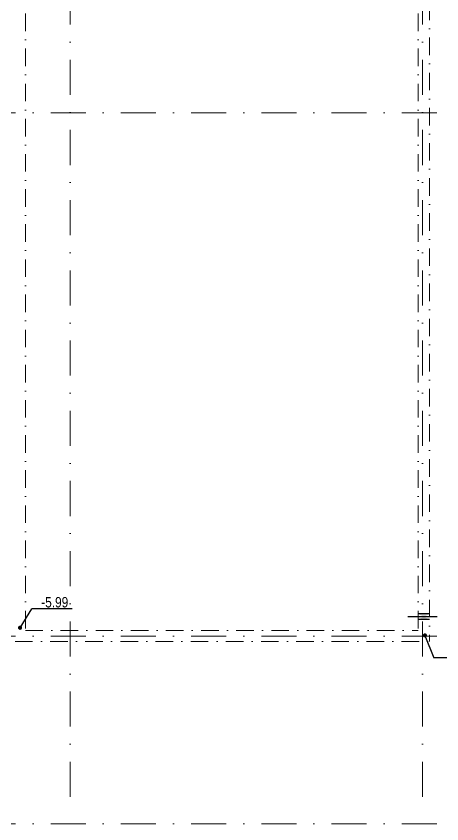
# Model space of a CAD drawing. Header units: millimetres. Extents: x 9051 to 35021, y -32652 to 0.
# Drawn here: x 31910 to 32527, y -30898 to -29728 of the extents above; entities that cross this region are included whole.
import ezdxf

# ---------------------------------------------------------------- set-up
doc = ezdxf.new("R2010")
doc.units = ezdxf.units.MM
doc.linetypes.add('TIRETPTX2', pattern=[50.8, 25.4, -12.7, 0, -12.7])
doc.layers.add('01_resv', color=32, linetype='Continuous')
doc.layers.add('01_texte', color=230, linetype='Continuous')
doc.layers.add('01_tram_axes', color=2, linetype='TIRETPTX2', lineweight=9)
doc.styles.add('ARIAL NA', font='ARIALN.TTF')

msp = doc.modelspace()

# ---------------------------------------------------------------- linework, layer by layer
at = {"layer": '01_resv'}
for p, q in [((32508.84, -30594.23), (32492.84, -30594.23)), ((32520.33, -30598.23), (32477.6, -30598.23)), ((32508.84, -30602.23), (32492.84, -30602.23))]:
    msp.add_line(p, q, dxfattribs=at)
msp.add_solid([(32508.84, -30594.23), (32492.84, -30594.23), (32492.84, -30602.23), (32508.84, -30602.23)], dxfattribs=at)
at = {"layer": '01_texte'}
for p, q in [((31916.1, -30614.19), (31933.18, -30586.78)), ((31991.5, -30586.78), (31933.18, -30586.78)), ((32502.42, -30625.27), (32515.16, -30657.75)), ((32568, -30657.75), (32515.16, -30657.75))]:
    msp.add_line(p, q, dxfattribs=at)
at = {"layer": '01_texte', "const_width": 3}
for points in [[(31914.6, -30614.19, 1), (31917.6, -30614.19, 1)], [(32500.92, -30625.27, 1), (32503.92, -30625.27, 1)]]:
    msp.add_lwpolyline(points, format="xyb", close=True, dxfattribs=at)
at = {"layer": '01_tram_axes', "color": 253, "ltscale": 2}
for p, q in [((31988.84, -30859.13), (31988.84, -28568.65)), ((32498.84, -30859.13), (32498.84, -28568.65)), ((28604.36, -29868.23), (32589.64, -29868.23)), ((28604.36, -30626.23), (32589.64, -30626.23)), ((28604.36, -30898.23), (32589.64, -30898.23))]:
    msp.add_line(p, q, dxfattribs=at)
at = {"layer": '01_tram_axes'}
for p, q in [((32508.84, -29250.23), (32508.84, -30634.23)), ((31923.84, -29266.23), (31923.84, -30618.23)), ((32492.84, -29266.23), (32492.84, -30618.23)), ((31923.84, -30618.23), (32492.84, -30618.23)), ((31399.84, -30634.23), (32508.84, -30634.23))]:
    msp.add_line(p, q, dxfattribs=at)

# ---------------------------------------------------------------- texts
at = {"layer": '01_texte', "style": 'ARIAL NA'}
msp.add_text('-5.99', height=15, dxfattribs=at).set_placement((31946.78, -30584.68))

doc.saveas('drawing.dxf')
